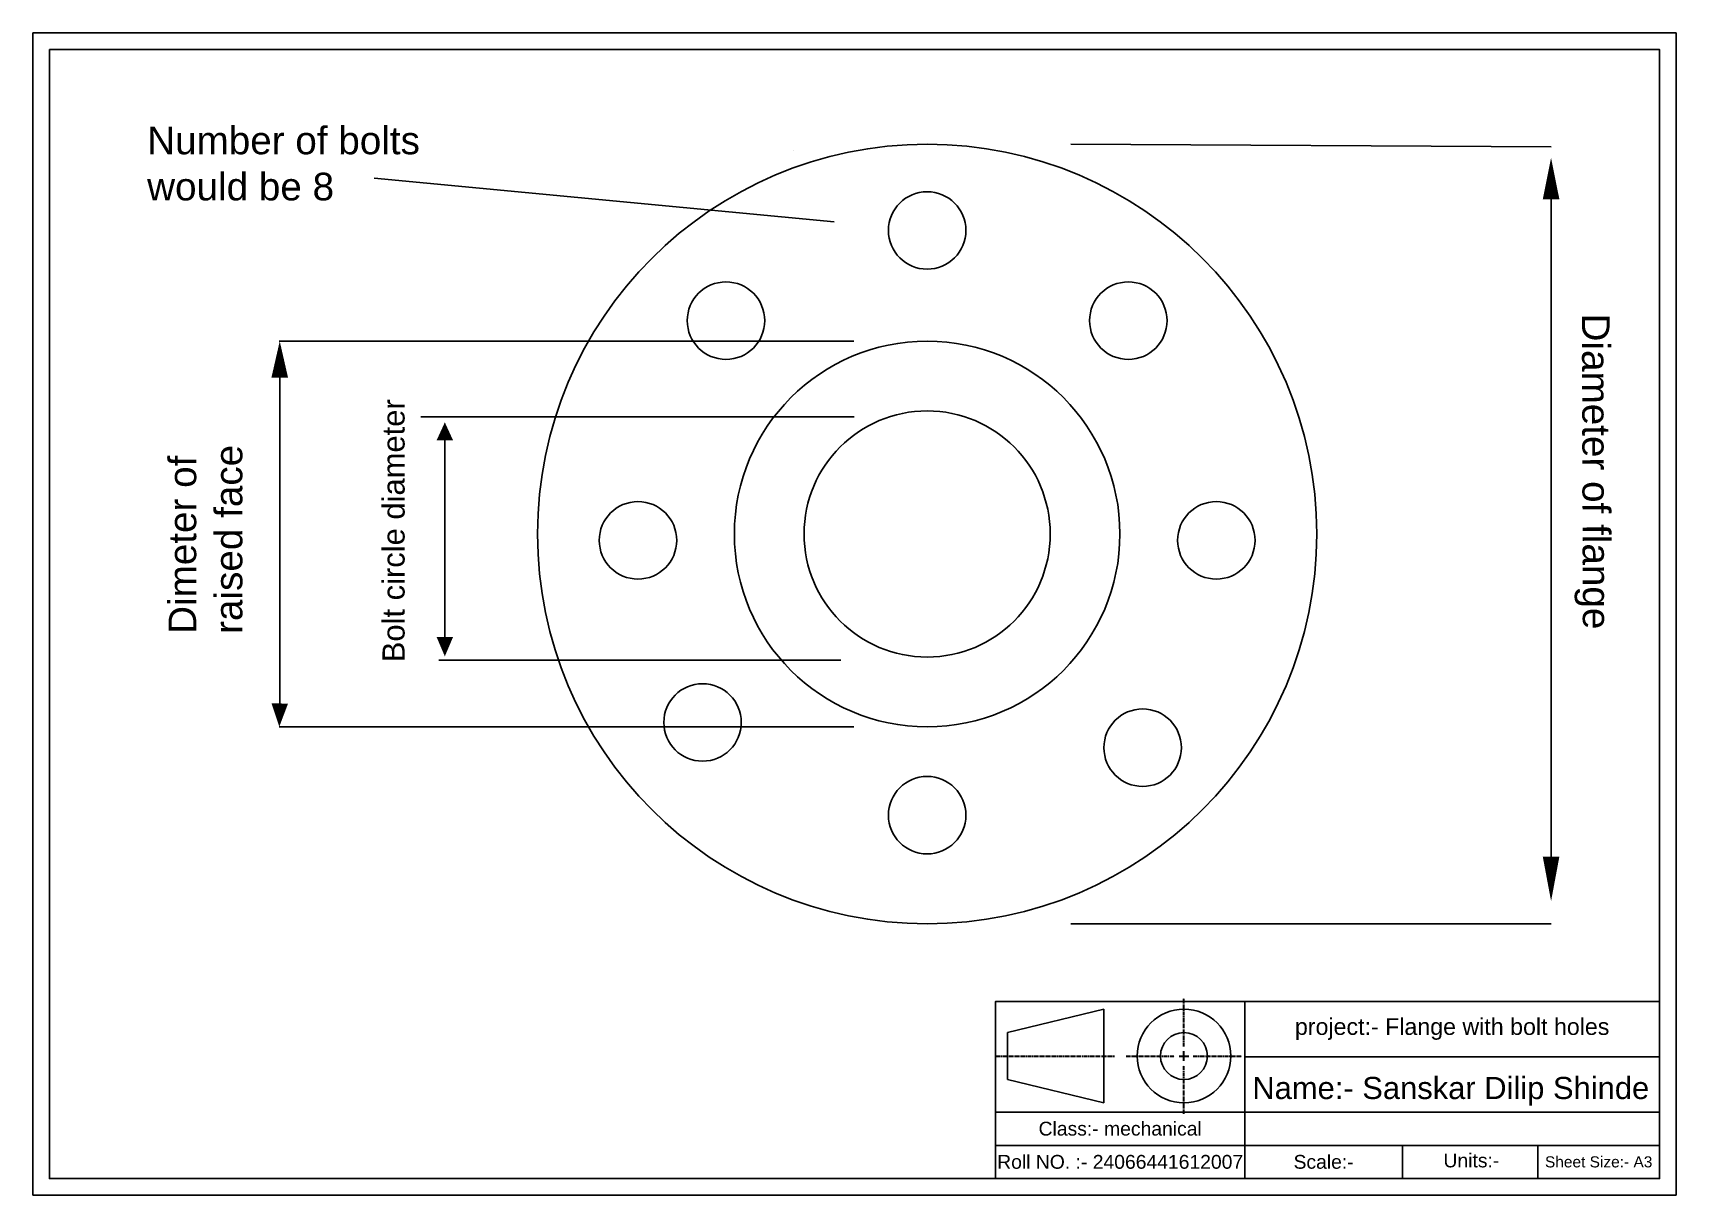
# Model space of a CAD drawing. Header units: millimetres. Extents: x 27 to 324, y 12 to 222.
import ezdxf

# ---------------------------------------------------------------- set-up
doc = ezdxf.new("R2010")
doc.units = ezdxf.units.MM
doc.header["$MEASUREMENT"] = 0
doc.linetypes.add('CENTER2', pattern=[1.125, 0.75, -0.125, 0.125, -0.125])
doc.styles.get("Standard").update_dxf_attribs({"font": 'arial.ttf'})

# ---------------------------------------------------------------- blocks, each defined once
blk = doc.blocks.new('*U6')
at = {"color": 0, "linetype": 'CENTER2', "lineweight": 30, "transparency": 16777216}
for p, q in [((0, 1.69), (0, 10.46)), ((-10.46, 0), (-1.69, 0)), ((1.69, 0), (10.46, 0)), ((0, -10.46), (0, -1.69))]:
    blk.add_line(p, q, dxfattribs=at)
at = {"color": 0, "linetype": 'Continuous', "lineweight": 30, "transparency": 16777216}
for p, q in [((-0.85, 0), (0.85, 0)), ((0, -0.85), (0, 0.85))]:
    blk.add_line(p, q, dxfattribs=at)
blk = doc.blocks.new('*U7')
at = {"color": 0, "linetype": 'CENTER2', "lineweight": 30, "transparency": 16777216}
blk.add_line((-10.71, 0), (10.71, 0), dxfattribs=at)

msp = doc.modelspace()

# ---------------------------------------------------------------- linework, layer by layer
for p, q in [((164.82, 200.57), (164.82, 200.57)), ((164.82, 200.57), (164.82, 200.57)), ((215.04, 201.78), (301.83, 201.34)), ((301.83, 73.06), (301.83, 191.85)), ((175.81, 166.2), (71.97, 166.2)), ((72.05, 100.74), (72.05, 159.62)), ((175.89, 152.55), (97.58, 152.55)), ((101.89, 112.77), (101.89, 148.26)), ((173.44, 108.55), (100.83, 108.55)), ((175.81, 96.53), (71.97, 96.53)), ((215.04, 60.95), (301.83, 60.93)), ((201.43, 46.9), (321.43, 46.9)), ((203.56, 41.28), (220.97, 45.5)), ((220.97, 45.5), (220.97, 28.58)), ((246.47, 14.9), (246.47, 46.9)), ((246.47, 46.9), (246.47, 36.9)), ((203.56, 41.28), (203.56, 32.81)), ((246.47, 36.9), (321.43, 36.9)), ((203.56, 32.81), (220.97, 28.58)), ((201.43, 26.9), (321.43, 26.9)), ((201.43, 14.9), (201.43, 20.9)), ((201.43, 20.9), (321.43, 20.9)), ((201.43, 20.9), (321.43, 20.9)), ((274.97, 14.9), (274.97, 20.9)), ((299.44, 14.9), (299.44, 20.9)), ((201.43, 14.9), (321.43, 14.9)), ((201.43, 14.9), (321.43, 14.9)), ((201.43, 14.9), (321.43, 14.9)), ((201.43, 14.9), (321.43, 14.9)), ((201.43, 14.9), (321.43, 14.9)), ((201.43, 14.9), (321.43, 14.9)), ((201.43, 14.9), (321.43, 14.9)), ((201.43, 14.9), (321.43, 14.9)), ((201.43, 14.9), (321.43, 14.9)), ((201.43, 14.9), (321.43, 14.9)), ((201.43, 14.9), (321.43, 14.9)), ((201.43, 14.9), (321.43, 14.9)), ((201.43, 14.9), (321.43, 14.9))]:
    msp.add_line(p, q)
for points in [[(27.43, 221.9), (27.43, 11.9), (324.43, 11.9), (324.43, 221.9)], [(30.43, 218.9), (30.43, 14.9), (321.43, 14.9), (321.43, 218.9)], [(321.43, 46.9), (201.43, 46.9), (201.43, 14.9), (321.43, 14.9)]]:
    msp.add_lwpolyline(points, close=True)
for points in [[(301.83, 191.85, 3, 0, 0), (301.83, 199.31, 0, 0, 0)], [(172.27, 187.77, 0, 0, 0), (179.62, 187.07, 3, 0, 0), (182.09, 186.84, 0, 0, 0)], [(72.05, 159.62, 3, 0, 0), (72.05, 166.2, 0, 0, 0)], [(101.89, 148.26, 3, 0, 0), (101.89, 151.53, 0, 0, 0)], [(101.89, 112.77, 3, 0, 0), (101.89, 109.25, 0, 0, 0)], [(72.05, 100.74, 3, 0, 0), (71.97, 96.53, 0, 0, 0)], [(301.83, 73.06, 3, 0, 0), (301.83, 65.02, 0, 0, 0)]]:
    msp.add_lwpolyline(points, format="xyseb")
msp.add_lwpolyline([(89.14, 195.68), (172.27, 187.77)])
at = {"lineweight": -3}
for centre, radius in [((189.06, 131.36), 70.41), ((189.06, 186.21), 7), ((152.7, 169.91), 7), ((225.42, 169.91), 7), ((189.06, 131.36), 34.84), ((189.06, 131.36), 22.24), ((136.8, 130.21), 7), ((241.33, 130.21), 7), ((148.47, 97.31), 7), ((228.01, 92.75), 7), ((189.06, 80.55), 7)]:
    msp.add_circle(centre, radius, dxfattribs=at)
for radius in [8.46, 4.24]:
    msp.add_circle((235.48, 37.04), radius)

# ---------------------------------------------------------------- block references
at = {"color": 242, "linetype": 'CENTER2', "lineweight": 30, "true_color": 0xcd2027}
msp.add_blockref('*U6', (235.48, 37.04), dxfattribs=at)
at = {"color": 1, "linetype": 'CENTER2', "lineweight": 30}
msp.add_blockref('*U7', (212.26, 37.04), dxfattribs=at)

# ---------------------------------------------------------------- texts
for s, width, insert, char_height, attachment_point in [('Number of bolts would be 8', 68.3357, (48.09, 204.97), 5, 1), ('\\pxqc;project:- Flange with bolt holes', 74.9667, (283.95, 41.9), 3, 5), ('\\pxqc;Name:- Sanskar Dilip Shinde', 74.5405, (283.7, 30.66), 4, 5), ('\\pxqc;Class:- mechanical', 45.0333, (223.95, 23.9), 2.5, 5), ('\\pxqc;Roll NO. :- 24066441612007', 45.0333, (223.95, 17.9), 2.5, 5), ('\\pxqc;Scale:-', 28.5077, (260.72, 17.9), 2.5, 5), ('\\pxqc;Units:-', 74.9667, (287.43, 18.15), 2.5, 5), ('\\pxqc;Sheet Size:- A3', 21.9948, (310.43, 17.9), 2, 5)]:
    msp.add_mtext_dynamic_manual_height_columns(s, width=width, gutter_width=1, heights=[0], dxfattribs=dict(insert=insert, char_height=char_height, attachment_point=attachment_point))
at = {"char_height": 5, "attachment_point": 1}
for s, width, insert, rotation in [('Diameter of flange', 93.4417, (312.41, 171.2), 270.1608), ('Dimeter of raised face', 38.8413, (51.96, 113.31), 90)]:
    msp.add_mtext_dynamic_manual_height_columns(s, width=width, gutter_width=1, heights=[0], dxfattribs=dict(at, insert=insert, rotation=rotation))
at = {"insert": (90.62, 108.19), "char_height": 4, "width": 48.3602, "attachment_point": 1, "rotation": 90}
msp.add_mtext('Bolt circle diameter', dxfattribs=at)

doc.saveas('drawing.dxf')
